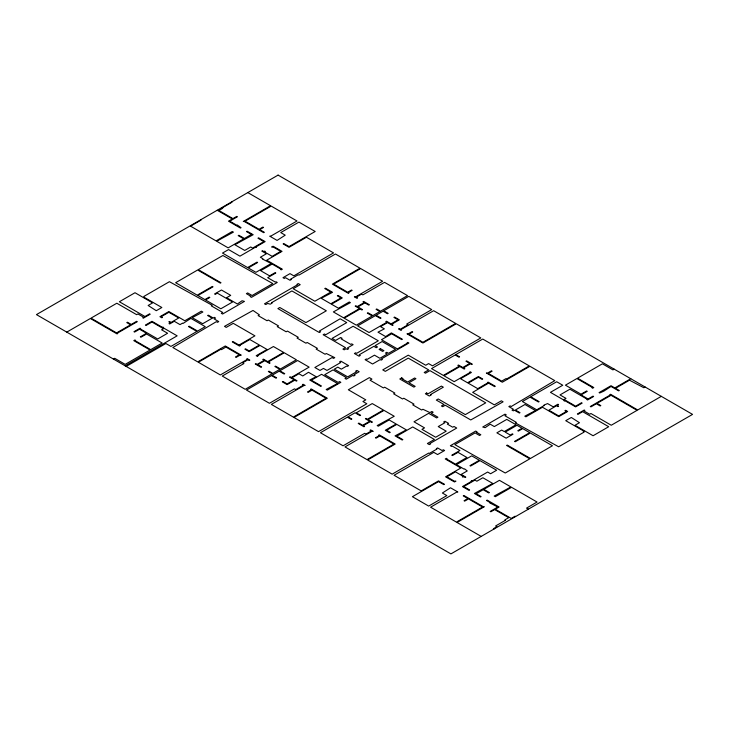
<?xml version="1.0" encoding="UTF-8"?>
<svg xmlns="http://www.w3.org/2000/svg" width="729" height="729" viewBox="0 0 729 729"><rect width="100%" height="100%" fill="white"/><g stroke="black" fill="none" stroke-linecap="round" stroke-linejoin="round"><path stroke-width="1.09" d="M66.776 332.123L90.369 318.5L117.059 333.909L117.697 333.545L117.214 333.262L137.298 321.671L136.66 321.298L131.238 324.432L127.42 322.218L126.782 322.592L130.6 324.797L116.576 332.898L91.007 318.136L116.822 303.228L136.66 314.673L137.936 313.944L143.677 317.252L142.72 317.808L143.358 318.172L150.21 314.217L149.573 313.844L144.953 316.514L119.374 301.751L135.002 292.73L152.607 302.899L148.142 305.469L156.27 310.718L161.847 307.501L143.677 297.004L143.923 296.411L169.429 281.695L212.248 305.305L211.292 305.861L222.737 312.468L221.306 313.297L222.582 314.035L244.461 301.396L242.074 300.749L237.399 304.002L226.564 297.742L230.71 295.354L221.461 290.014L214.608 293.969L215.246 294.343L217.315 293.14L232.615 301.979L220.823 308.786L205.523 299.956L209.824 297.468L209.187 297.104L204.885 299.583L197.869 295.537L213.014 286.798L212.376 286.424L197.231 295.172L175.643 282.706L197.641 270.003L220.34 283.116L220.978 282.743L198.279 269.639L222.892 255.505L272.783 283.572L252.116 295.509L247.65 292.93L246.375 293.669L250.84 296.238L250.202 296.612L251.478 297.35L277.248 282.469L275.972 281.731L275.334 282.105L267.68 277.685L275.808 272.992L275.179 272.619L269.593 275.844L260.672 270.687L272.145 264.062L281.075 269.22L280.592 269.493L281.23 269.858L282.351 269.22L266.723 260.198L282.032 251.368L273.102 246.211L271.671 247.04L273.102 246.949L280.756 251.368L272.145 256.335L264.499 251.915L265.292 251.459L264.654 251.086L263.862 251.551L262.422 250.721L261.784 251.086L266.404 253.756L260.353 257.255L262.905 258.722L262.422 259.005L271.197 263.515L255.925 272.327L248.234 267.926L257.638 262.504L257 262.13L247.596 267.561L222.5 253.072L228.56 249.573L239.95 256.152L255.25 247.313L255.733 247.596L256.371 247.222L255.888 246.949L265.137 241.609L258.595 237.836L257.957 238.201L263.862 241.609L252.635 248.088L250.721 246.985L244.734 250.448L234.847 244.734L253.182 234.711L247.122 231.211L246.484 231.576L251.423 234.428L244.415 238.483L238.83 235.257L238.192 235.631L243.778 238.848L228.159 247.869L216.677 241.244L233.417 232.132L232.296 231.485L216.039 240.871L190.542 226.154L201.058 220.076L200.63 219.83M113.396 359.033L114.672 358.294L125.188 364.372L150.056 350.011L133.79 340.625L134.911 339.987L135.548 340.352L135.065 340.625L150.693 349.647L162.166 343.022L146.547 334L140.97 337.226L140.333 336.853L146.547 333.262L139.531 329.216L134.592 332.069L133.954 331.704L140.014 328.205L140.651 328.569L140.168 328.852L157.701 338.976L167.588 333.262L161.592 329.809L163.506 328.706L151.969 322.036L146.064 325.444L145.426 325.079L151.969 321.307L162.485 327.376L162.959 327.093L163.597 327.467L163.123 327.74L177.147 335.841L125.188 365.84M126.199 366.423L165.884 343.514L170.932 346.43L196.912 331.431L188.501 326.574L189.139 326.2L197.586 331.084L205.241 326.665L190.898 318.382L183.079 323.439L182.56 323.147L180.017 324.615L174.277 321.298L169.657 323.968L169.019 323.603L170.458 322.774L168.809 321.826L169.447 321.453L171.096 322.4L178.742 317.99L168.864 312.285L161.209 316.696L162.439 317.407L161.802 317.771L159.933 316.696L168.864 311.547L184.802 320.751L201.386 311.174L202.862 312.021L192.174 317.644L202.689 323.712L212.267 318.19L207.637 315.52L208.275 315.156L213.178 317.981L214.29 317.343L215.565 318.081L214.126 318.91L218.755 321.58L217.479 322.318L216.358 321.671L172.846 347.533L197.714 361.885L225.288 345.965L241.226 355.169L239.95 355.169L236.123 357.374L235.485 357.01L239.312 354.795L225.926 347.068L221.461 349.647L220.823 349.282L198.352 362.249L220.34 374.952L247.286 359.397L246.648 359.033L247.286 358.668L249.828 360.135L249.19 360.509L247.915 359.771L242.629 362.823L243.905 363.561L222.254 376.055L245.208 389.304L272.145 373.758L268.318 371.544L268.955 371.179L272.783 373.385L279.799 369.339L274.86 366.487L275.498 366.122L280.437 368.974L296.375 359.771L284.264 352.772L268.318 361.976L270.076 362.987L269.438 363.361L264.818 360.691L257.802 364.737L261.629 366.951L260.991 367.316L255.25 363.999L255.888 363.634L257.164 364.372L264.18 360.317L262.741 359.497L263.379 359.124L267.68 361.611L283.627 352.408L273.421 346.521L257.483 355.716L257.957 355.998L257.319 356.363L256.207 355.716L267.042 349.464L260.034 345.409L249.19 351.67L244.889 349.182L245.527 348.817L249.19 350.931L259.396 345.045L249.828 339.523L239.631 345.409L240.105 345.692L239.467 346.056L232.296 341.919L232.934 341.546L238.994 345.045L254.931 335.841L233.253 323.33L226.245 327.376L224.486 326.364L253.018 310.445L259.387 314.864L258.13 315.593L267.042 320.751L268.308 320.022L278.514 325.909L277.248 326.638L286.169 331.795L287.436 331.066L298.279 337.317L297.013 338.056L305.934 343.204L307.201 342.475L317.407 348.362L316.14 349.091L325.061 354.248L326.328 353.519L334.784 357.657L333.508 358.386L332.078 357.556L314.864 367.498L319.967 370.441L323.466 368.418L326.975 370.441L340.689 362.532L339.568 361.885L340.844 361.147L348.626 365.639L347.35 366.377L346.74 366.031L341.327 369.156L337.819 367.134L334.31 369.156L347.697 376.884L356.627 371.735L355.634 371.161L356.909 370.423L359.178 371.735L354.075 374.679L355.032 375.225L353.756 375.964L352.8 375.417L346.266 379.189L344.99 378.451L346.421 377.622L333.035 369.895L324.742 374.679L338.138 382.406L339.568 381.577L340.844 382.315L327.294 390.133L326.182 389.496L337.5 383.509L321.562 374.305L311.356 380.201L321.398 385.996L320.76 386.361L309.761 380.019L316.14 376.702L308.485 372.282L302.754 375.964L298.926 373.758L291.91 377.804L297.013 380.748L296.375 381.121L294.78 380.201L287.126 384.611L282.351 381.85L282.989 381.486L287.126 383.882L294.142 379.827L289.522 377.157L290.16 376.793L291.272 377.44L309.123 367.134L297.651 360.509L279.799 370.815L284.738 373.667L284.1 374.032L279.161 371.179L272.145 375.225L276.61 377.804L275.972 378.178L271.507 375.599L246.484 390.042L269.438 403.292L294.461 388.849L295.737 389.587L303.392 385.167L302.435 384.611L303.073 384.247L305.141 385.441L304.029 385.532L271.352 404.404L293.35 417.097L326.018 398.234L311.994 390.133L308.167 392.348L307.529 391.974L311.356 389.769L310.563 389.304L311.201 388.94L327.294 398.234L293.987 417.471L318.527 431.641L366.824 403.757L362.933 401.515L365.803 399.857L348.334 389.769L369.375 377.622L371.927 379.098L370.022 380.192L383.408 387.928L384.666 387.199L394.872 393.086L393.605 393.815L402.536 398.963L403.793 398.244L413.999 404.13L412.732 404.859L421.663 410.008L422.92 409.288L429.946 412.587L431.86 411.484L433.135 412.222L431.222 413.325L437.91 417.188L436.635 417.927L428.67 413.325L414.008 421.79L424.524 427.868L421.973 429.335L435.687 437.254L446.203 431.176L438.229 426.574L444.927 422.711L443.651 421.982L444.927 421.244L448.59 423.358L447.314 424.096L452.736 427.221L454.012 426.483L456.719 428.051L429.946 443.514L430.584 443.879L429.308 444.617L427.394 443.514L434.411 439.459L412.732 426.948L396.795 436.152L402.845 439.642L402.208 440.015L395.036 435.869L406.354 429.891L396.795 424.369L386.589 430.256L390.252 432.379L389.614 432.744L385.313 430.256L396.157 424.005L389.14 419.95L378.305 426.21L377.185 425.563L394.243 416.268L384.037 410.381L368.099 419.585L372.401 422.073L371.763 422.437L370.332 421.608L363.315 425.654L364.591 426.392L363.953 426.766L358.221 423.449L358.859 423.084L362.678 425.289L369.694 421.244L365.393 418.756L366.031 418.391L367.462 419.221L383.399 410.017L372.246 403.574L356.308 412.778L360.609 415.257L359.971 415.63L355.032 412.778L348.015 416.824L351.843 419.029L351.205 419.403L347.378 417.188L320.441 432.744L343.077 445.811L364.719 433.318L365.994 434.047L371.289 430.994L370.013 430.256L370.651 429.891L373.202 431.368L371.927 431.368L344.99 446.913L366.988 459.616L393.924 444.061L379.891 435.969L376.073 438.175L375.435 437.801L379.262 435.596L378.624 435.231L379.262 434.858L395.2 444.061L367.626 459.981L392.166 474.151L428.67 453.083L429.308 453.447L436.953 449.037L436.325 448.663L437.591 447.925L442.056 450.504L443.332 449.766L444.608 450.504L437.591 454.55L433.773 452.344L394.079 475.262L421.18 490.899L438.548 480.876L444.453 484.275L443.815 484.648L438.548 481.605L412.414 496.704L428.67 506.09L446.841 495.592L442.375 493.023L450.504 487.774L457.839 492.011L456.719 492.102L430.584 507.193L456.4 522.101L482.543 507.01L468.519 498.909L464.692 501.115L464.054 500.75L467.881 498.545L463.261 495.875L463.899 495.501L483.181 506.637L484.293 506.728L457.037 522.465L481.195 536.416M614.201 369.156L612.925 369.895L602.409 363.817L577.541 378.178L593.798 387.555L592.677 388.202L592.039 387.837L592.522 387.555L576.903 378.542L565.431 385.167L581.049 394.189L586.626 390.963L587.264 391.327L581.049 394.918L588.057 398.973L593.005 396.12L593.643 396.485L587.583 399.984L586.945 399.61L587.428 399.337L569.887 389.213L560.009 394.927L566.005 398.38L564.091 399.483L575.628 406.153L581.532 402.745L582.17 403.11L575.628 406.882L565.112 400.813L564.629 401.087L563.991 400.722L564.474 400.44L550.441 392.348L562.752 385.24L556.692 381.741L530.685 396.758L539.132 401.643L538.494 402.007L530.047 397.132L522.392 401.542L536.735 409.826L544.39 405.415L543.916 405.133L547.579 403.574L553.311 406.882L557.94 404.212L558.578 404.586L557.138 405.415L558.578 406.244L557.94 406.609L556.5 405.78L548.855 410.199L558.733 415.904L566.387 411.484L564.948 410.655L565.586 410.29L567.663 411.484L558.733 416.642L542.476 407.256L525.901 416.824L524.789 416.177L535.469 410.564L524.944 404.495L515.385 410.017L520.005 412.678L519.367 413.051L514.419 410.199L513.307 410.846L512.031 410.108L513.462 409.279L508.842 406.609L510.118 405.871L511.239 406.518L554.778 380.638L529.919 366.286L502.308 382.224L486.371 373.02L487.646 373.02L491.474 370.815L492.111 371.179L488.284 373.385L501.67 381.121L506.136 378.542L506.773 378.907L529.281 365.912L482.735 339.049L455.762 354.613L459.589 356.827L458.951 357.192L455.133 354.987L431.541 368.601L443.332 375.417L459.27 366.213L457.839 365.384L458.477 365.01L462.778 367.498L469.795 363.452L465.968 361.238L466.606 360.873L472.346 364.19L471.709 364.555L470.433 363.817L463.416 367.872L464.847 368.692L464.218 369.065L459.908 366.578L443.97 375.781L454.176 381.668L470.114 372.464L469.631 372.191L470.269 371.826L471.39 372.464L460.546 378.725L467.562 382.771L478.397 376.519L482.707 378.998L482.069 379.372L478.397 377.257L468.2 383.144L477.759 388.666L487.965 382.771L487.482 382.497L488.12 382.133L495.292 386.27L494.654 386.643L488.603 383.144L472.665 392.348L494.335 404.859L501.352 400.813L503.101 401.825L470.752 419.95L445.246 405.233L442.694 406.7L441.419 405.962L443.97 404.495L436.325 400.075L438.229 398.973L465.33 414.619L485.733 402.836L429.946 370.624L425.481 373.202L424.205 372.464L428.67 369.895L408.267 358.112L385.313 371.362L382.761 369.895L408.267 355.169L425.736 365.256L428.606 363.598L432.497 365.84L480.821 337.937L456.272 323.767L422.929 343.022L406.992 333.818L408.267 333.818L412.095 331.613L412.732 331.977L408.905 334.183L422.929 342.284L455.634 323.403L433.646 310.7L400.932 329.581L401.57 329.955L400.932 330.319L398.544 328.943L399.182 328.569L400.294 329.216L407.948 324.797L406.673 324.068L431.732 309.597L408.778 296.348L383.718 310.809L388.183 313.388L387.546 313.752L383.08 311.183L376.073 315.229L381.012 318.081L380.374 318.455L375.435 315.593L357.584 325.909L369.056 332.533L386.908 322.227L385.796 321.58L386.434 321.207L391.054 323.876L398.07 319.831L393.924 317.434L394.562 317.069L399.337 319.831L391.692 324.25L393.122 325.079L392.484 325.444L387.546 322.592L380.529 326.638L384.356 328.852L377.987 332.16L385.632 336.579L391.373 332.898L402.372 339.249L401.734 339.614L391.692 333.818L381.486 339.705L397.433 348.909L407.629 343.022L407.156 342.748L407.793 342.375L408.905 343.022L381.486 358.85L382.443 359.397L381.167 360.135L380.21 359.588L372.565 363.999L365.101 359.698L366.377 358.96L367.143 359.397L374.478 355.169L379.891 358.294L387.227 354.066L385.477 353.055L386.753 352.317L388.502 353.328L395.519 349.282L382.124 341.546L375.116 345.601L377.504 346.977L376.228 347.715L373.84 346.33L359.178 354.795L360.326 355.46L359.051 356.199L354.394 353.51L355.67 352.772L356.627 353.328L378.305 340.808L353.118 326.273L332.078 338.42L335.586 340.443L340.689 337.5L342.12 338.329L341.163 338.876L350.731 344.398L351.679 343.851L353.118 344.68L347.378 347.988L348.653 348.726L347.378 349.464L346.102 348.726L344.188 349.829L342.912 349.091L345.464 347.624L323.147 334.739L324.423 334L325.699 334.739L346.74 322.592L340.133 318.773L319.329 331.057L320.605 331.795L319.329 332.533L277.886 308.604L279.799 307.501L305.934 322.592L326.337 310.809L291.91 290.935L271.507 302.717L272.145 303.082L270.231 304.184L267.68 303.446L265.775 304.558L264.499 303.82L297.651 284.674L297.013 284.31L298.289 283.572L300.202 284.674L293.186 288.73L314.864 301.241L330.802 292.037L324.742 288.538L325.38 288.174L332.552 292.311L321.243 298.298L330.802 303.82L341.008 297.933L337.336 295.81L337.974 295.445L342.275 297.933L331.44 304.184L338.456 308.239L349.291 301.979L350.412 302.626L333.353 311.921L343.55 317.808L359.497 308.604L355.187 306.116L355.825 305.752L357.265 306.581L364.272 302.526L362.996 301.797L363.634 301.423L369.375 304.74L368.737 305.105L364.91 302.899L357.903 306.945L362.523 309.615L361.885 309.98L360.135 308.968L344.188 318.172L356.308 325.17L372.246 315.967L367.307 313.115L367.945 312.741L372.883 315.593L379.891 311.547L376.073 309.342L376.711 308.968L380.529 311.183L407.502 295.609L384.548 282.36L362.869 294.871L361.593 294.133L356.308 297.195L357.584 297.933L356.946 298.298L354.394 296.821L355.67 296.821L382.634 281.257L360.645 268.554L333.672 284.128L347.697 292.22L351.524 290.014L352.162 290.379L348.334 292.593L348.972 292.958L348.334 293.331L332.397 284.128L360.008 268.19L335.458 254.011L298.926 275.106L298.289 274.742L290.634 279.152L291.272 279.526L289.996 280.264L285.531 277.685L284.264 278.423L282.989 277.685L289.996 273.63L293.823 275.844L333.545 252.908L306.444 237.262L289.039 247.313L283.144 243.914L283.781 243.541L289.039 246.575L315.183 231.485L298.926 222.099L280.756 232.587L285.221 235.166L277.084 240.415L269.757 236.178L270.869 236.087L297.013 220.996L271.188 206.088L245.053 221.179L259.077 229.28L262.905 227.074L263.543 227.439L259.715 229.644L264.335 232.314L263.698 232.688L244.415 221.552L243.295 221.461L270.55 205.724L247.805 192.584M630.776 378.725L614.839 387.928L611.02 385.714L599.065 392.621L599.703 392.986L603.84 391.145L611.02 386.452L618.666 390.872L619.304 390.507L615.476 388.293L629.501 380.201L643.853 387.746L645.119 387.008M661.303 396.348L637.72 409.971L610.538 394.271L609.9 394.644L610.383 394.918L590.29 406.518L590.927 406.882L596.349 403.757L600.177 405.962L600.814 405.597L596.987 403.383L611.02 395.291L637.082 410.336L611.257 425.244L590.927 413.507L589.652 414.245L583.92 410.937L584.877 410.381L584.239 410.017L577.386 413.972L578.024 414.336L582.644 411.666L608.706 426.72L593.087 435.742L574.99 425.289L579.455 422.711L571.326 417.471L565.74 420.688L583.92 431.176L583.282 431.55L584.166 432.06L558.66 446.786L515.348 422.875L516.305 422.328L504.86 415.721L506.291 414.892L505.015 414.154L482.735 427.021L485.122 427.668L490.198 424.187L494.335 426.574L506.773 419.403L516.041 424.752L504.249 431.568L501.67 430.074L496.886 432.835L506.136 438.175L512.988 434.22L512.35 433.846L510.282 435.049L505.179 432.097L516.97 425.289L522.073 428.233L517.772 430.721L518.41 431.085L522.711 428.606L529.728 432.652L514.583 441.391L515.221 441.765L530.366 433.017L552.445 445.765L530.448 458.468L507.247 445.073L506.609 445.446L529.81 458.833L505.261 473.012L454.814 444.617L475.08 432.908L479.545 435.486L480.821 434.748L476.356 432.169L476.994 431.805L475.718 431.067L450.349 445.72L451.625 446.458L452.262 446.084L459.908 450.504L451.78 455.197L452.417 455.57L457.994 452.344L466.924 457.502L455.443 464.127L446.522 458.969L446.995 458.696L446.358 458.322L445.246 458.969L460.865 467.991L445.565 476.821L454.495 481.978L455.926 481.149L454.495 481.24L446.841 476.821L455.443 471.854L463.097 476.274L462.304 476.73L462.942 477.103L463.735 476.638L465.166 477.468L465.804 477.103L461.184 474.433L467.243 470.934L464.537 468.82L464.054 469.093L456.4 464.674L471.709 455.844L479.354 460.263L469.95 465.685L470.588 466.059L479.992 460.628L496.64 470.241L490.599 473.75L487.646 472.037L472.346 480.876L471.863 480.593L471.226 480.967L471.709 481.24L462.459 486.58L468.993 490.353L469.631 489.979L463.735 486.58L474.953 480.101L476.866 481.204L482.862 477.741L492.749 483.445L474.415 493.478L480.475 496.978L481.113 496.613L476.165 493.752L483.181 489.706L488.758 492.932L489.396 492.558L483.819 489.341L499.438 480.32L510.92 486.945L494.18 496.057L495.292 496.704L511.558 487.318L537.054 502.035L526.538 508.113L528.379 509.17M231.549 201.979L231.977 202.225L222.099 207.929L222.737 208.294L218.91 210.508L232.934 218.6L236.761 216.395L237.399 216.759L229.744 221.179L236.761 225.234L237.244 224.951L241.062 227.712L240.424 228.086L228.478 221.179L232.296 218.973L217.206 210.262M515.622 516.533L515.057 516.214L511.239 518.419L495.292 509.216L499.119 507.01L487.163 500.103L486.525 500.477L490.198 502.591L489.715 502.864L497.843 507.01L490.198 511.421L490.836 511.794L494.654 509.58L508.687 517.681L504.86 519.886L505.489 520.26L495.611 525.964L496.886 526.702L493.378 528.725L493.952 529.054M278.086 175.106L36.45 314.609L450.914 553.894L692.55 414.391L278.086 175.106M380.374 348.635L379.098 349.373L382.607 351.396L383.882 350.658L380.374 348.635M401.715 377.886L399.802 378.989L413.881 387.117L415.156 386.379L408.905 382.771L415.922 378.725L414.646 377.987L407.629 382.042L402.353 378.989L402.991 378.624L401.715 377.886M426.629 393.004L425.353 393.742L429.308 396.029L431.222 394.927L430.584 394.553L443.332 387.19L441.419 386.088L428.032 393.815L426.629 393.004"/></g></svg>
